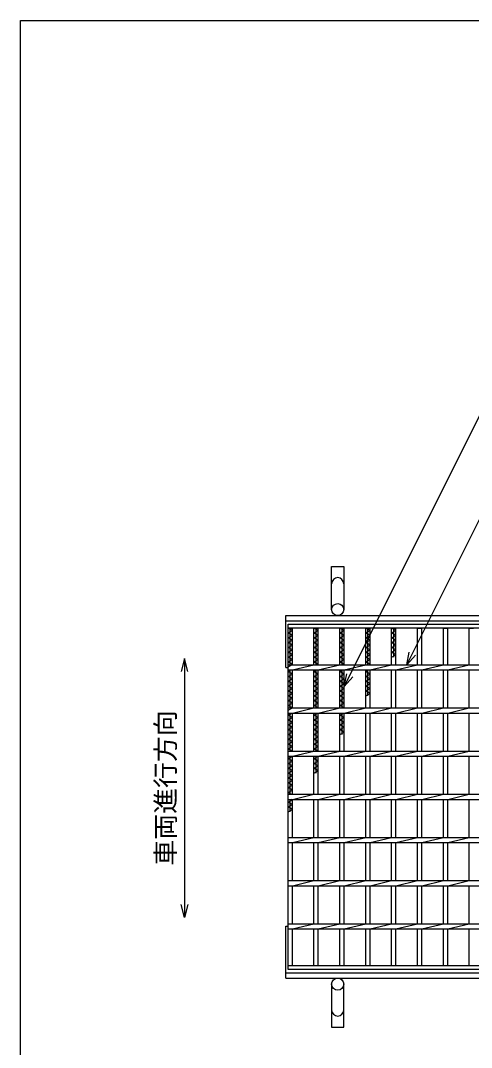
# Model space of a CAD drawing. Units: millimetres, scale not verified. Extents: x -1820 to 1731, y -1282 to 1054.
# Drawn here: x -1729 to -1206, y -136 to 1054 of the extents above; entities that cross this region are included whole.
import ezdxf
from ezdxf.enums import TextEntityAlignment as Align

# ---------------------------------------------------------------- set-up
doc = ezdxf.new("R2010")
doc.units = ezdxf.units.MM
doc.header["$LTSCALE"] = 10
for name, color, linetype, lineweight in [('0_2', 150, 'Continuous', 25), ('16', 3, 'Continuous', 25), ('19', 6, 'Continuous', 25), ('22', 4, 'Continuous', 25)]:
    doc.layers.add(name, color=color, linetype=linetype, lineweight=lineweight)
doc.styles.add('ベクトル', font='')
doc.styles.get('ベクトル').set_extended_font_data('ベクトル')

msp = doc.modelspace()

# ---------------------------------------------------------------- linework, layer by layer
at = {"layer": '0_2'}
for p, q in [((-1729, -1146.5), (-1729, 1053.5)), ((-1729, 1053.5), (1731, 1053.5))]:
    msp.add_line(p, q, dxfattribs=at)
at = {"layer": '0_2', "color": 4}
for p, q in [((-1539, 314.33), (-1543, 299.33)), ((-1535, 299.33), (-1539, 314.33)), ((-1539, 314.33), (-1539, 14.33)), ((-1539, 14.33), (-1543, 29.33)), ((-1535, 29.33), (-1539, 14.33))]:
    msp.add_line(p, q, dxfattribs=at)
at = {"layer": '16'}
for p, q in [((-1419, 354), (-424, 354)), ((-1419, 349.5), (-1419, 354)), ((-424, 349.5), (-1419, 349.5)), ((-1419, -41.5), (-1419, 349.5)), ((-1419, 349.5), (-1414, 349.5)), ((-1414, 346.7), (-1419, 349.5)), ((-1419, 343.9), (-1414, 346.7)), ((-1416.5, 307), (-1416.5, 349.5)), ((-1414, 307), (-1414, 349.5)), ((-1389, 307), (-1389, 349.5)), ((-1389, 349.5), (-1384, 349.5)), ((-1384, 346.7), (-1389, 349.5)), ((-1389, 343.9), (-1384, 346.7)), ((-1386.5, 307), (-1386.5, 349.5)), ((-1384, 307), (-1384, 349.5)), ((-1359, 307), (-1359, 349.5)), ((-1359, 349.5), (-1354, 349.5)), ((-1354, 346.7), (-1359, 349.5)), ((-1359, 343.9), (-1354, 346.7)), ((-1356.5, 307), (-1356.5, 349.5)), ((-1354, 307), (-1354, 349.5)), ((-1329, 307), (-1329, 349.5)), ((-1329, 349.5), (-1324, 349.5)), ((-1324, 346.7), (-1329, 349.5)), ((-1329, 343.9), (-1324, 346.7)), ((-1326.5, 307), (-1326.5, 349.5)), ((-1324, 307), (-1324, 349.5)), ((-1299, 307), (-1299, 349.5)), ((-1299, 349.5), (-1294, 349.5)), ((-1294, 346.7), (-1299, 349.5)), ((-1299, 343.9), (-1294, 346.7)), ((-1296.5, 315.9), (-1296.5, 349.5)), ((-1294, 307), (-1294, 349.5)), ((-1269, 307), (-1269, 349.5)), ((-1269, 349.5), (-1264, 349.5)), ((-1264, 307), (-1264, 349.5)), ((-1239, 307), (-1239, 349.5)), ((-1239, 349.5), (-1234, 349.5)), ((-1234, 307), (-1234, 349.5)), ((-1209, 307), (-1209, 349.5)), ((-1209, 349.5), (-1204, 349.5)), ((-1414, 341.1), (-1419, 343.9)), ((-1419, 338.3), (-1414, 341.1)), ((-1414, 335.5), (-1419, 338.3)), ((-1419, 332.7), (-1414, 335.5)), ((-1384, 341.1), (-1389, 343.9)), ((-1389, 338.3), (-1384, 341.1)), ((-1384, 335.5), (-1389, 338.3)), ((-1389, 332.7), (-1384, 335.5)), ((-1354, 341.1), (-1359, 343.9)), ((-1359, 338.3), (-1354, 341.1)), ((-1354, 335.5), (-1359, 338.3)), ((-1359, 332.7), (-1354, 335.5)), ((-1324, 341.1), (-1329, 343.9)), ((-1329, 338.3), (-1324, 341.1)), ((-1324, 335.5), (-1329, 338.3)), ((-1329, 332.7), (-1324, 335.5)), ((-1294, 341.1), (-1299, 343.9)), ((-1299, 338.3), (-1294, 341.1)), ((-1294, 335.5), (-1299, 338.3)), ((-1299, 332.7), (-1294, 335.5)), ((-1414, 329.9), (-1419, 332.7)), ((-1419, 327.1), (-1414, 329.9)), ((-1414, 324.3), (-1419, 327.1)), ((-1419, 321.5), (-1414, 324.3)), ((-1414, 318.7), (-1419, 321.5)), ((-1384, 329.9), (-1389, 332.7)), ((-1389, 327.1), (-1384, 329.9)), ((-1384, 324.3), (-1389, 327.1)), ((-1389, 321.5), (-1384, 324.3)), ((-1384, 318.7), (-1389, 321.5)), ((-1354, 329.9), (-1359, 332.7)), ((-1359, 327.1), (-1354, 329.9)), ((-1354, 324.3), (-1359, 327.1)), ((-1359, 321.5), (-1354, 324.3)), ((-1354, 318.7), (-1359, 321.5)), ((-1324, 329.9), (-1329, 332.7)), ((-1329, 327.1), (-1324, 329.9)), ((-1324, 324.3), (-1329, 327.1)), ((-1329, 321.5), (-1324, 324.3)), ((-1324, 318.7), (-1329, 321.5)), ((-1294, 329.9), (-1299, 332.7)), ((-1299, 327.1), (-1294, 329.9)), ((-1294, 324.3), (-1299, 327.1)), ((-1299, 321.5), (-1294, 324.3)), ((-1294, 318.7), (-1299, 321.5)), ((-1419, 315.9), (-1414, 318.7)), ((-1414, 313.1), (-1419, 315.9)), ((-1419, 310.3), (-1414, 313.1)), ((-1414, 307.5), (-1419, 310.3)), ((-1389, 315.9), (-1384, 318.7)), ((-1384, 313.1), (-1389, 315.9)), ((-1389, 310.3), (-1384, 313.1)), ((-1384, 307.5), (-1389, 310.3)), ((-1359, 315.9), (-1354, 318.7)), ((-1354, 313.1), (-1359, 315.9)), ((-1359, 310.3), (-1354, 313.1)), ((-1354, 307.5), (-1359, 310.3)), ((-1329, 315.9), (-1324, 318.7)), ((-1324, 313.1), (-1329, 315.9)), ((-1329, 310.3), (-1324, 313.1)), ((-1324, 307.5), (-1329, 310.3)), ((-1299, 315.9), (-1294, 318.7)), ((-1419, 304.7), (-1414, 307.5)), ((-1419, 307), (-424, 307)), ((-1419, 301), (-1419, 307)), ((-1419, 301), (-424, 301)), ((-1419, 299.1), (-1415.61, 301)), ((-1414, 296.3), (-1419, 299.1)), ((-1416.5, 257), (-1416.5, 301)), ((-1414, 301), (-1389, 307)), ((-1414, 257), (-1414, 301)), ((-1389, 257), (-1389, 301)), ((-1389, 299.1), (-1385.61, 301)), ((-1384, 296.3), (-1389, 299.1)), ((-1386.5, 257), (-1386.5, 301)), ((-1384.89, 307), (-1384, 307.5)), ((-1384, 301), (-1359, 307)), ((-1384, 257), (-1384, 301)), ((-1359, 257), (-1359, 301)), ((-1359, 299.1), (-1355.61, 301)), ((-1354, 296.3), (-1359, 299.1)), ((-1356.5, 257), (-1356.5, 301)), ((-1354.89, 307), (-1354, 307.5)), ((-1354, 301), (-1329, 307)), ((-1354, 257), (-1354, 301)), ((-1329, 257), (-1329, 301)), ((-1329, 299.1), (-1325.61, 301)), ((-1324, 296.3), (-1329, 299.1)), ((-1326.5, 271.1), (-1326.5, 301)), ((-1324.89, 307), (-1324, 307.5)), ((-1324, 301), (-1299, 307)), ((-1324, 257), (-1324, 301)), ((-1299, 257), (-1299, 301)), ((-1294, 301), (-1269, 307)), ((-1294, 257), (-1294, 301)), ((-1269, 257), (-1269, 301)), ((-1264, 301), (-1239, 307)), ((-1264, 257), (-1264, 301)), ((-1239, 257), (-1239, 301)), ((-1234, 301), (-1209, 307)), ((-1234, 257), (-1234, 301)), ((-1209, 257), (-1209, 301)), ((-1419, 293.5), (-1414, 296.3)), ((-1414, 290.7), (-1419, 293.5)), ((-1419, 287.9), (-1414, 290.7)), ((-1414, 285.1), (-1419, 287.9)), ((-1389, 293.5), (-1384, 296.3)), ((-1384, 290.7), (-1389, 293.5)), ((-1389, 287.9), (-1384, 290.7)), ((-1384, 285.1), (-1389, 287.9)), ((-1359, 293.5), (-1354, 296.3)), ((-1354, 290.7), (-1359, 293.5)), ((-1359, 287.9), (-1354, 290.7)), ((-1354, 285.1), (-1359, 287.9)), ((-1329, 293.5), (-1324, 296.3)), ((-1324, 290.7), (-1329, 293.5)), ((-1329, 287.9), (-1324, 290.7)), ((-1324, 285.1), (-1329, 287.9)), ((-1419, 282.3), (-1414, 285.1)), ((-1414, 279.5), (-1419, 282.3)), ((-1419, 276.7), (-1414, 279.5)), ((-1414, 273.9), (-1419, 276.7)), ((-1419, 271.1), (-1414, 273.9)), ((-1389, 282.3), (-1384, 285.1)), ((-1384, 279.5), (-1389, 282.3)), ((-1389, 276.7), (-1384, 279.5)), ((-1384, 273.9), (-1389, 276.7)), ((-1389, 271.1), (-1384, 273.9)), ((-1359, 282.3), (-1354, 285.1)), ((-1354, 279.5), (-1359, 282.3)), ((-1359, 276.7), (-1354, 279.5)), ((-1354, 273.9), (-1359, 276.7)), ((-1359, 271.1), (-1354, 273.9)), ((-1329, 282.3), (-1324, 285.1)), ((-1324, 279.5), (-1329, 282.3)), ((-1329, 276.7), (-1324, 279.5)), ((-1324, 273.9), (-1329, 276.7)), ((-1329, 271.1), (-1324, 273.9)), ((-1414, 268.3), (-1419, 271.1)), ((-1419, 265.5), (-1414, 268.3)), ((-1414, 262.7), (-1419, 265.5)), ((-1419, 259.9), (-1414, 262.7)), ((-1384, 268.3), (-1389, 271.1)), ((-1389, 265.5), (-1384, 268.3)), ((-1384, 262.7), (-1389, 265.5)), ((-1389, 259.9), (-1384, 262.7)), ((-1354, 268.3), (-1359, 271.1)), ((-1359, 265.5), (-1354, 268.3)), ((-1354, 262.7), (-1359, 265.5)), ((-1359, 259.9), (-1354, 262.7)), ((-1414, 257.1), (-1419, 259.9)), ((-1419, 254.3), (-1414, 257.1)), ((-1419, 257), (-424, 257)), ((-1419, 251), (-1419, 257)), ((-1419, 251), (-424, 251)), ((-1419, 248.7), (-1414.89, 251)), ((-1416.5, 207), (-1416.5, 251)), ((-1414, 251), (-1389, 257)), ((-1414, 207), (-1414, 251)), ((-1384, 257.1), (-1389, 259.9)), ((-1389, 207), (-1389, 251)), ((-1389, 248.7), (-1384.89, 251)), ((-1386.5, 207), (-1386.5, 251)), ((-1384.18, 257), (-1384, 257.1)), ((-1384, 251), (-1359, 257)), ((-1384, 207), (-1384, 251)), ((-1354, 257.1), (-1359, 259.9)), ((-1359, 207), (-1359, 251)), ((-1359, 248.7), (-1354.89, 251)), ((-1356.5, 226.3), (-1356.5, 251)), ((-1354.18, 257), (-1354, 257.1)), ((-1354, 251), (-1329, 257)), ((-1354, 207), (-1354, 251)), ((-1329, 207), (-1329, 251)), ((-1324, 251), (-1299, 257)), ((-1324, 207), (-1324, 251)), ((-1299, 207), (-1299, 251)), ((-1294, 251), (-1269, 257)), ((-1294, 207), (-1294, 251)), ((-1269, 207), (-1269, 251)), ((-1264, 251), (-1239, 257)), ((-1264, 207), (-1264, 251)), ((-1239, 207), (-1239, 251)), ((-1234, 251), (-1209, 257)), ((-1234, 207), (-1234, 251)), ((-1209, 207), (-1209, 251)), ((-1414, 245.9), (-1419, 248.7)), ((-1419, 243.1), (-1414, 245.9)), ((-1414, 240.3), (-1419, 243.1)), ((-1419, 237.5), (-1414, 240.3)), ((-1384, 245.9), (-1389, 248.7)), ((-1389, 243.1), (-1384, 245.9)), ((-1384, 240.3), (-1389, 243.1)), ((-1389, 237.5), (-1384, 240.3)), ((-1354, 245.9), (-1359, 248.7)), ((-1359, 243.1), (-1354, 245.9)), ((-1354, 240.3), (-1359, 243.1)), ((-1359, 237.5), (-1354, 240.3)), ((-1414, 234.7), (-1419, 237.5)), ((-1419, 231.9), (-1414, 234.7)), ((-1414, 229.1), (-1419, 231.9)), ((-1419, 226.3), (-1414, 229.1)), ((-1414, 223.5), (-1419, 226.3)), ((-1384, 234.7), (-1389, 237.5)), ((-1389, 231.9), (-1384, 234.7)), ((-1384, 229.1), (-1389, 231.9)), ((-1389, 226.3), (-1384, 229.1)), ((-1384, 223.5), (-1389, 226.3)), ((-1354, 234.7), (-1359, 237.5)), ((-1359, 231.9), (-1354, 234.7)), ((-1354, 229.1), (-1359, 231.9)), ((-1359, 226.3), (-1354, 229.1)), ((-1419, 220.7), (-1414, 223.5)), ((-1414, 217.9), (-1419, 220.7)), ((-1419, 215.1), (-1414, 217.9)), ((-1414, 212.3), (-1419, 215.1)), ((-1389, 220.7), (-1384, 223.5)), ((-1384, 217.9), (-1389, 220.7)), ((-1389, 215.1), (-1384, 217.9)), ((-1384, 212.3), (-1389, 215.1)), ((-1419, 209.5), (-1414, 212.3)), ((-1414.54, 207), (-1419, 209.5)), ((-1419, 207), (-424, 207)), ((-1419, 201), (-1419, 207)), ((-1414, 201), (-1389, 207)), ((-1389, 209.5), (-1384, 212.3)), ((-1384.54, 207), (-1389, 209.5)), ((-1384, 201), (-1359, 207)), ((-1354, 201), (-1329, 207)), ((-1324, 201), (-1299, 207)), ((-1294, 201), (-1269, 207)), ((-1264, 201), (-1239, 207)), ((-1234, 201), (-1209, 207)), ((-1419, 201), (-424, 201)), ((-1419, 198.3), (-1414.18, 201)), ((-1414, 195.5), (-1419, 198.3)), ((-1419, 192.7), (-1414, 195.5)), ((-1414, 189.9), (-1419, 192.7)), ((-1416.5, 157), (-1416.5, 201)), ((-1414, 157), (-1414, 201)), ((-1389, 157), (-1389, 201)), ((-1389, 198.3), (-1384.18, 201)), ((-1384, 195.5), (-1389, 198.3)), ((-1389, 192.7), (-1384, 195.5)), ((-1384, 189.9), (-1389, 192.7)), ((-1386.5, 181.5), (-1386.5, 201)), ((-1384, 157), (-1384, 201)), ((-1359, 157), (-1359, 201)), ((-1354, 157), (-1354, 201)), ((-1329, 157), (-1329, 201)), ((-1324, 157), (-1324, 201)), ((-1299, 157), (-1299, 201)), ((-1294, 157), (-1294, 201)), ((-1269, 157), (-1269, 201)), ((-1264, 157), (-1264, 201)), ((-1239, 157), (-1239, 201)), ((-1234, 157), (-1234, 201)), ((-1209, 157), (-1209, 201)), ((-1419, 187.1), (-1414, 189.9)), ((-1414, 184.3), (-1419, 187.1)), ((-1419, 181.5), (-1414, 184.3)), ((-1414, 178.7), (-1419, 181.5)), ((-1419, 175.9), (-1414, 178.7)), ((-1389, 187.1), (-1384, 189.9)), ((-1384, 184.3), (-1389, 187.1)), ((-1389, 181.5), (-1384, 184.3)), ((-1414, 173.1), (-1419, 175.9)), ((-1419, 170.3), (-1414, 173.1)), ((-1414, 167.5), (-1419, 170.3)), ((-1419, 164.7), (-1414, 167.5)), ((-1414, 161.9), (-1419, 164.7)), ((-1419, 159.1), (-1414, 161.9)), ((-1415.25, 157), (-1419, 159.1)), ((-1419, 157), (-424, 157)), ((-1419, 151), (-1419, 157)), ((-1414, 151), (-1389, 157)), ((-1384, 151), (-1359, 157)), ((-1354, 151), (-1329, 157)), ((-1324, 151), (-1299, 157)), ((-1294, 151), (-1269, 157)), ((-1264, 151), (-1239, 157)), ((-1234, 151), (-1209, 157)), ((-1419, 151), (-424, 151)), ((-1419, 147.9), (-1414, 150.7)), ((-1414, 145.1), (-1419, 147.9)), ((-1419, 142.3), (-1414, 145.1)), ((-1416.5, 136.7), (-1416.5, 151)), ((-1414, 150.7), (-1414.54, 151)), ((-1414, 107), (-1414, 151)), ((-1389, 107), (-1389, 151)), ((-1384, 107), (-1384, 151)), ((-1359, 107), (-1359, 151)), ((-1354, 107), (-1354, 151)), ((-1329, 107), (-1329, 151)), ((-1324, 107), (-1324, 151)), ((-1299, 107), (-1299, 151)), ((-1294, 107), (-1294, 151)), ((-1269, 107), (-1269, 151)), ((-1264, 107), (-1264, 151)), ((-1239, 107), (-1239, 151)), ((-1234, 107), (-1234, 151)), ((-1209, 107), (-1209, 151)), ((-1414, 139.5), (-1419, 142.3)), ((-1419, 136.7), (-1414, 139.5)), ((-1419, 107), (-424, 107)), ((-1419, 101), (-1419, 107)), ((-1419, 101), (-424, 101)), ((-1414, 101), (-1389, 107)), ((-1414, 57), (-1414, 101)), ((-1389, 57), (-1389, 101)), ((-1384, 101), (-1359, 107)), ((-1384, 57), (-1384, 101)), ((-1359, 57), (-1359, 101)), ((-1354, 101), (-1329, 107)), ((-1354, 57), (-1354, 101)), ((-1329, 57), (-1329, 101)), ((-1324, 101), (-1299, 107)), ((-1324, 57), (-1324, 101)), ((-1299, 57), (-1299, 101)), ((-1294, 101), (-1269, 107)), ((-1294, 57), (-1294, 101)), ((-1269, 57), (-1269, 101)), ((-1264, 101), (-1239, 107)), ((-1264, 57), (-1264, 101)), ((-1239, 57), (-1239, 101)), ((-1234, 101), (-1209, 107)), ((-1234, 57), (-1234, 101)), ((-1209, 57), (-1209, 101)), ((-1419, 57), (-424, 57)), ((-1419, 51), (-1419, 57)), ((-1419, 51), (-424, 51)), ((-1414, 51), (-1389, 57)), ((-1414, 7), (-1414, 51)), ((-1389, 7), (-1389, 51)), ((-1384, 51), (-1359, 57)), ((-1384, 7), (-1384, 51)), ((-1359, 7), (-1359, 51)), ((-1354, 51), (-1329, 57)), ((-1354, 7), (-1354, 51)), ((-1329, 7), (-1329, 51)), ((-1324, 51), (-1299, 57)), ((-1324, 7), (-1324, 51)), ((-1299, 7), (-1299, 51)), ((-1294, 51), (-1269, 57)), ((-1294, 7), (-1294, 51)), ((-1269, 7), (-1269, 51)), ((-1264, 51), (-1239, 57)), ((-1264, 7), (-1264, 51)), ((-1239, 7), (-1239, 51)), ((-1234, 51), (-1209, 57)), ((-1234, 7), (-1234, 51)), ((-1209, 7), (-1209, 51)), ((-1419, 7), (-424, 7)), ((-1419, 1), (-1419, 7)), ((-1419, 1), (-424, 1)), ((-1414, 1), (-1389, 7)), ((-1414, -41.5), (-1414, 1)), ((-1389, -41.5), (-1389, 1)), ((-1384, 1), (-1359, 7)), ((-1384, -41.5), (-1384, 1)), ((-1359, -41.5), (-1359, 1)), ((-1354, 1), (-1329, 7)), ((-1354, -41.5), (-1354, 1)), ((-1329, -41.5), (-1329, 1)), ((-1324, 1), (-1299, 7)), ((-1324, -41.5), (-1324, 1)), ((-1299, -41.5), (-1299, 1)), ((-1294, 1), (-1269, 7)), ((-1294, -41.5), (-1294, 1)), ((-1269, -41.5), (-1269, 1)), ((-1264, 1), (-1239, 7)), ((-1264, -41.5), (-1264, 1)), ((-1239, -41.5), (-1239, 1)), ((-1234, 1), (-1209, 7)), ((-1234, -41.5), (-1234, 1)), ((-1209, -41.5), (-1209, 1)), ((-1419, -41.5), (-424, -41.5)), ((-1419, -46), (-1419, -41.5)), ((-1419, -41.5), (-1414, -41.5)), ((-424, -46), (-1419, -46)), ((-1389, -41.5), (-1384, -41.5)), ((-1359, -41.5), (-1354, -41.5)), ((-1329, -41.5), (-1324, -41.5)), ((-1299, -41.5), (-1294, -41.5)), ((-1269, -41.5), (-1264, -41.5)), ((-1239, -41.5), (-1234, -41.5)), ((-1209, -41.5), (-1204, -41.5))]:
    msp.add_line(p, q, dxfattribs=at)
at = {"layer": '19'}
for p, q in [((-1368.5, 371), (-1368.5, 421)), ((-1368.5, 421), (-1354.5, 421)), ((-1354.5, 421), (-1354.5, 371)), ((-1421.5, 364), (-421.5, 364)), ((-1421.5, 304), (-1421.5, 364)), ((-1421.5, 358), (-421.5, 358)), ((-1421.5, 304), (-1419, 304)), ((-1421.5, -56), (-1421.5, 4)), ((-1421.5, 4), (-1419, 4)), ((-1421.5, -50), (-421.5, -50)), ((-1421.5, -56), (-421.5, -56)), ((-1368.5, -63), (-1368.5, -113)), ((-1354.5, -113), (-1354.5, -63)), ((-1368.5, -113), (-1354.5, -113))]:
    msp.add_line(p, q, dxfattribs=at)
for centre in [(-1361.5, 371), (-1361.5, -63)]:
    msp.add_circle(centre, 7, dxfattribs=at)
for centre, start, end in [((-1361.5, 401), 0, 180), ((-1361.5, -93), 180, 0)]:
    msp.add_arc(centre, 7, start, end, dxfattribs=at)
at = {"layer": '22'}
for p, q in [((-1354, 282), (-1171.75, 646.5)), ((-1281.5, 307), (-1135.25, 599.5)), ((-1281.5, 307), (-1278.5, 321.6)), ((-1281.5, 307), (-1271.5, 318)), ((-1354, 282), (-1351, 296.6)), ((-1354, 282), (-1344, 293))]:
    msp.add_line(p, q, dxfattribs=at)

# ---------------------------------------------------------------- texts
at = {"layer": '0_2', "color": 2, "style": 'ベクトル'}
msp.add_text('車両進行方向', height=21.99, rotation=90, dxfattribs=at).set_placement((-1561, 74.33), align=Align.MIDDLE_LEFT)

doc.saveas('drawing.dxf')
